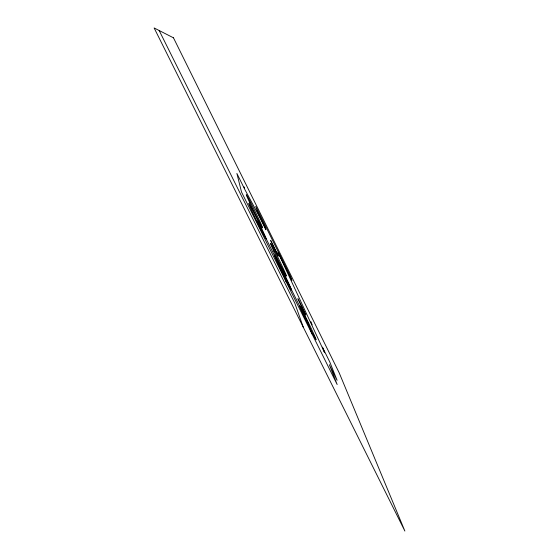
<?xml version="1.0" encoding="UTF-8"?>
<svg xmlns="http://www.w3.org/2000/svg" width="559" height="559" viewBox="0 0 559 559"><rect width="100%" height="100%" fill="white"/><g stroke="black" fill="none" stroke-linecap="round" stroke-linejoin="round"><path stroke-width="0.84" d="M257.461 221.21L307.723 322.438L312.069 334.016M159.175 30.528L294.831 303.23L303.313 327.281M310.923 321.67L312.174 324.884M301.853 306.814L303.733 311.831M282.938 272.533L286.264 282.085M244.073 186.839L244.43 188.124M278.256 255.903L270.689 240.44L278.235 255.938M305.808 314.92L297.898 298.688L305.787 314.955M173.472 37.816L154.123 27.95L404.877 531.05L339.18 372.797L173.472 37.816M258.433 214.768L244.786 189.403L236.883 173.451L241.544 192.107L337.168 384.529L329.349 364.706L337.098 380.316L329.761 361.932L322.424 347.132L324.639 352.764C309.134 319.245 293.398 285.733 277.97 252.207L291.931 280.408L290.477 276.53L255.749 206.376L257.51 211.868L264.805 226.612L265.867 229.77L258.433 214.768M249.81 202.84A18.545 0.538 63.9 0 0 262.576 227.883A18.545 0.538 63.9 0 0 250.907 202.966A18.545 0.538 63.9 0 0 249.81 202.84M273.84 251.215A18.286 0.524 64 0 0 286.446 276.097A18.286 0.524 64 0 0 275.077 251.683A18.286 0.524 64 0 0 273.84 251.215M252.591 212.49A19.719 0.608 63.9 0 0 266.105 238.917A19.719 0.608 63.9 0 0 253.625 212.203A19.719 0.608 63.9 0 0 252.591 212.49M278.123 263.82A19.439 0.587 64 0 0 291.435 290.03A19.439 0.587 64 0 0 279.248 263.799A19.439 0.587 64 0 0 278.123 263.82M302.915 313.669A19.251 0.573 64.1 0 0 316.108 339.802A19.251 0.573 64.1 0 0 304.159 313.969A19.251 0.573 64.1 0 0 302.915 313.669"/></g></svg>
